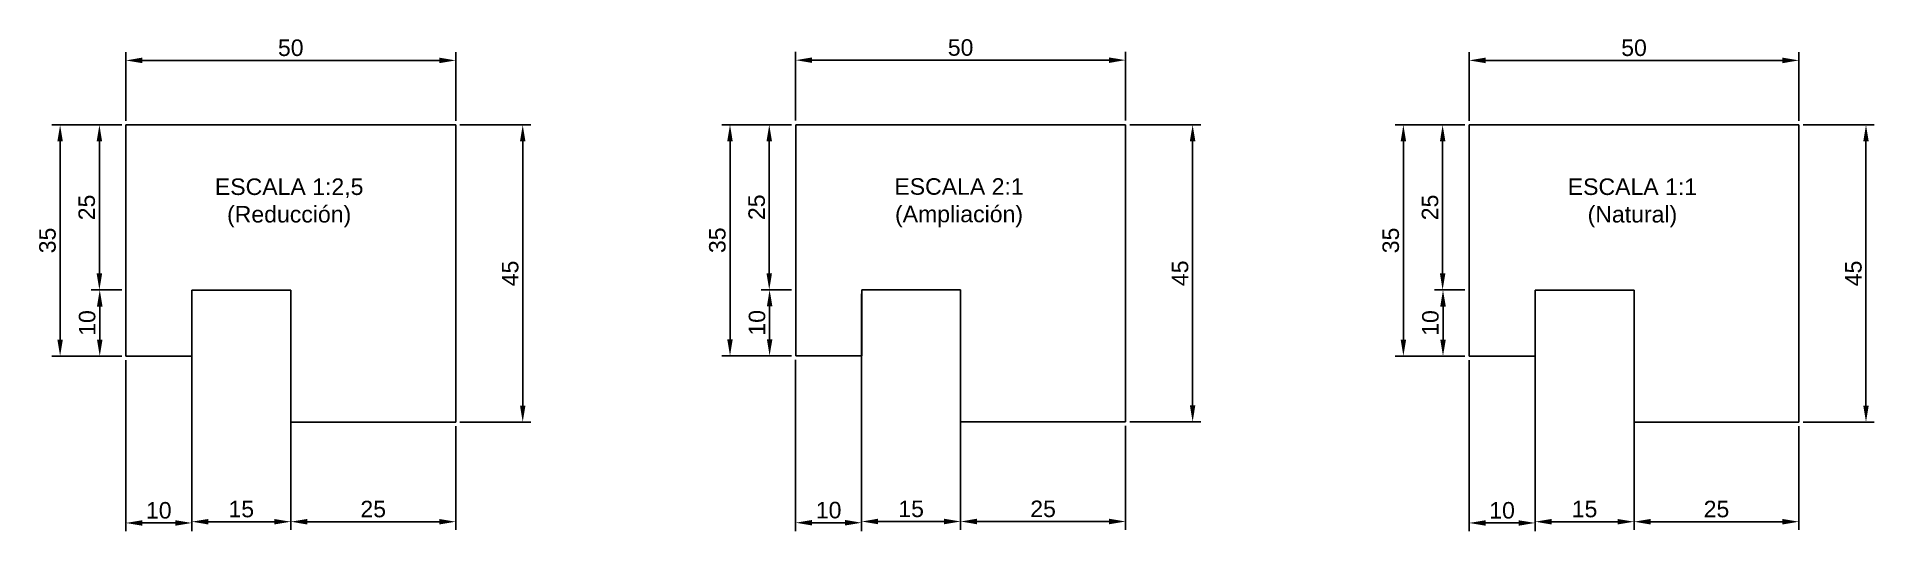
# Model space of a CAD drawing. Header units: millimetres. Extents: x 2385 to 2664, y 2389 to 2463.
import ezdxf

# ---------------------------------------------------------------- set-up
doc = ezdxf.new("R2010")
doc.units = ezdxf.units.MM
doc.layers.add('Acotaciones', color=7, linetype='Continuous', lineweight=5)
doc.styles.get("Standard").update_dxf_attribs({"font": 'arial.ttf'})
doc.dimstyles.new('ISO-25', dxfattribs={"dimtxt": 2.5, "dimasz": 2.5, "dimexe": 1.25, "dimexo": 0.625, "dimtad": 1, "dimtxsty": 'Standard', "dimcen": 2.5, "dimadec": 0, "dimazin": 0, "dimtfac": 1, "dimtmove": 0, "dimatfit": 3, "dimfxl": 1, "dimarcsym": 0})

# ---------------------------------------------------------------- blocks, each defined once
blk = doc.blocks.new('*D0')
at = {"layer": 'Acotaciones', "color": 0, "lineweight": -2, "transparency": 16777216}
for p, q in [((2500.08, 2450.75), (2500.08, 2461.15)), ((2502.58, 2459.9), (2547.58, 2459.9)), ((2550.08, 2450.75), (2550.08, 2461.15))]:
    blk.add_line(p, q, dxfattribs=at)
at = {"layer": 'Acotaciones', "color": 0, "transparency": 16777216}
for points in [[(2502.58, 2460.31), (2502.58, 2459.48), (2500.08, 2459.9)], [(2547.58, 2460.31), (2547.58, 2459.48), (2550.08, 2459.9)]]:
    blk.add_solid(points, dxfattribs=at)
at = {"layer": 'Defpoints', "color": 0, "transparency": 16777216}
for p in [(2550.08, 2459.9), (2500.08, 2450.12), (2550.08, 2450.12)]:
    blk.add_point(p, dxfattribs=at)
at = {"layer": 'Acotaciones', "color": 0, "transparency": 16777216, "insert": (2525.08, 2461.8), "char_height": 2.5, "attachment_point": 5}
blk.add_mtext('50', dxfattribs=at)
blk = doc.blocks.new('*D1')
at = {"layer": 'Acotaciones', "color": 0, "lineweight": -2, "transparency": 16777216}
for p, q in [((2499.46, 2450.12), (2488.88, 2450.12)), ((2490.13, 2447.62), (2490.13, 2417.62)), ((2499.46, 2415.12), (2488.88, 2415.12))]:
    blk.add_line(p, q, dxfattribs=at)
at = {"layer": 'Acotaciones', "color": 0, "transparency": 16777216}
for points in [[(2489.71, 2447.62), (2490.54, 2447.62), (2490.13, 2450.12)], [(2489.71, 2417.62), (2490.54, 2417.62), (2490.13, 2415.12)]]:
    blk.add_solid(points, dxfattribs=at)
at = {"layer": 'Defpoints', "color": 0, "transparency": 16777216}
for p in [(2500.08, 2450.12), (2490.13, 2415.12), (2500.08, 2415.12)]:
    blk.add_point(p, dxfattribs=at)
at = {"layer": 'Acotaciones', "color": 0, "transparency": 16777216, "insert": (2488.22, 2432.62), "char_height": 2.5, "attachment_point": 5, "rotation": 90}
blk.add_mtext('35', dxfattribs=at)
blk = doc.blocks.new('*D2')
at = {"layer": 'Acotaciones', "color": 0, "lineweight": -2, "transparency": 16777216}
for p, q in [((2500.08, 2414.5), (2500.08, 2388.59)), ((2510.08, 2414.5), (2510.08, 2388.59)), ((2502.58, 2389.84), (2507.58, 2389.84))]:
    blk.add_line(p, q, dxfattribs=at)
at = {"layer": 'Acotaciones', "color": 0, "transparency": 16777216}
for points in [[(2502.58, 2390.26), (2502.58, 2389.43), (2500.08, 2389.84)], [(2507.58, 2390.26), (2507.58, 2389.43), (2510.08, 2389.84)]]:
    blk.add_solid(points, dxfattribs=at)
at = {"layer": 'Defpoints', "color": 0, "transparency": 16777216}
for p in [(2500.08, 2415.12), (2510.08, 2415.12), (2510.08, 2389.84)]:
    blk.add_point(p, dxfattribs=at)
at = {"layer": 'Acotaciones', "color": 0, "transparency": 16777216, "insert": (2505.08, 2391.74), "char_height": 2.5, "attachment_point": 5}
blk.add_mtext('10', dxfattribs=at)
blk = doc.blocks.new('*D3')
at = {"layer": 'Acotaciones', "color": 0, "lineweight": -2, "transparency": 16777216}
for p, q in [((2510.08, 2424.5), (2510.08, 2388.78)), ((2525.08, 2424.5), (2525.08, 2388.78)), ((2512.58, 2390.03), (2522.58, 2390.03))]:
    blk.add_line(p, q, dxfattribs=at)
at = {"layer": 'Acotaciones', "color": 0, "transparency": 16777216}
for points in [[(2512.58, 2390.45), (2512.58, 2389.61), (2510.08, 2390.03)], [(2522.58, 2390.45), (2522.58, 2389.61), (2525.08, 2390.03)]]:
    blk.add_solid(points, dxfattribs=at)
at = {"layer": 'Defpoints', "color": 0, "transparency": 16777216}
for p in [(2510.08, 2425.12), (2525.08, 2425.12), (2525.08, 2390.03)]:
    blk.add_point(p, dxfattribs=at)
at = {"layer": 'Acotaciones', "color": 0, "transparency": 16777216, "insert": (2517.58, 2391.93), "char_height": 2.5, "attachment_point": 5}
blk.add_mtext('15', dxfattribs=at)
blk = doc.blocks.new('*D4')
at = {"layer": 'Acotaciones', "color": 0, "lineweight": -2, "transparency": 16777216}
for p, q in [((2525.08, 2404.5), (2525.08, 2388.78)), ((2550.08, 2404.5), (2550.08, 2388.78)), ((2527.58, 2390.03), (2547.58, 2390.03))]:
    blk.add_line(p, q, dxfattribs=at)
at = {"layer": 'Acotaciones', "color": 0, "transparency": 16777216}
for points in [[(2527.58, 2390.45), (2527.58, 2389.61), (2525.08, 2390.03)], [(2547.58, 2390.45), (2547.58, 2389.61), (2550.08, 2390.03)]]:
    blk.add_solid(points, dxfattribs=at)
at = {"layer": 'Defpoints', "color": 0, "transparency": 16777216}
for p in [(2525.08, 2405.12), (2550.08, 2405.12), (2550.08, 2390.03)]:
    blk.add_point(p, dxfattribs=at)
at = {"layer": 'Acotaciones', "color": 0, "transparency": 16777216, "insert": (2537.58, 2391.93), "char_height": 2.5, "attachment_point": 5}
blk.add_mtext('25', dxfattribs=at)
blk = doc.blocks.new('*D5')
at = {"layer": 'Acotaciones', "color": 0, "lineweight": -2, "transparency": 16777216}
for p, q in [((2550.71, 2450.12), (2561.5, 2450.12)), ((2560.25, 2407.62), (2560.25, 2447.62)), ((2550.71, 2405.12), (2561.5, 2405.12))]:
    blk.add_line(p, q, dxfattribs=at)
at = {"layer": 'Acotaciones', "color": 0, "transparency": 16777216}
for points in [[(2559.83, 2447.62), (2560.66, 2447.62), (2560.25, 2450.12)], [(2559.83, 2407.62), (2560.66, 2407.62), (2560.25, 2405.12)]]:
    blk.add_solid(points, dxfattribs=at)
at = {"layer": 'Defpoints', "color": 0, "transparency": 16777216}
for p in [(2550.08, 2450.12), (2560.25, 2450.12), (2550.08, 2405.12)]:
    blk.add_point(p, dxfattribs=at)
at = {"layer": 'Acotaciones', "color": 0, "transparency": 16777216, "insert": (2558.35, 2427.62), "char_height": 2.5, "attachment_point": 5, "rotation": 90}
blk.add_mtext('45', dxfattribs=at)
blk = doc.blocks.new('*D6')
at = {"layer": 'Acotaciones', "color": 0, "lineweight": -2, "transparency": 16777216}
for p, q in [((2499.46, 2425.12), (2494.88, 2425.12)), ((2496.13, 2422.62), (2496.13, 2417.62)), ((2499.46, 2415.12), (2494.88, 2415.12))]:
    blk.add_line(p, q, dxfattribs=at)
at = {"layer": 'Acotaciones', "color": 0, "transparency": 16777216}
for points in [[(2495.72, 2422.62), (2496.55, 2422.62), (2496.13, 2425.12)], [(2495.72, 2417.62), (2496.55, 2417.62), (2496.13, 2415.12)]]:
    blk.add_solid(points, dxfattribs=at)
at = {"layer": 'Defpoints', "color": 0, "transparency": 16777216}
for p in [(2500.08, 2425.12), (2496.13, 2415.12), (2500.08, 2415.12)]:
    blk.add_point(p, dxfattribs=at)
at = {"layer": 'Acotaciones', "color": 0, "transparency": 16777216, "insert": (2494.23, 2420.12), "char_height": 2.5, "attachment_point": 5, "rotation": 90}
blk.add_mtext('10', dxfattribs=at)
blk = doc.blocks.new('*D7')
at = {"color": 0, "lineweight": -2, "transparency": 16777216}
for p, q in [((2499.46, 2450.12), (2494.83, 2450.12)), ((2496.08, 2427.62), (2496.08, 2447.62)), ((2499.46, 2425.12), (2494.83, 2425.12))]:
    blk.add_line(p, q, dxfattribs=at)
at = {"color": 0, "transparency": 16777216}
for points in [[(2495.66, 2447.62), (2496.49, 2447.62), (2496.08, 2450.12)], [(2495.66, 2427.62), (2496.49, 2427.62), (2496.08, 2425.12)]]:
    blk.add_solid(points, dxfattribs=at)
at = {"layer": 'Defpoints', "color": 0, "transparency": 16777216}
for p in [(2496.08, 2450.12), (2500.08, 2450.12), (2500.08, 2425.12)]:
    blk.add_point(p, dxfattribs=at)
at = {"color": 0, "transparency": 16777216, "insert": (2494.18, 2437.62), "char_height": 2.5, "attachment_point": 5, "rotation": 90}
blk.add_mtext('25', dxfattribs=at)
blk = doc.blocks.new('*D19')
at = {"layer": 'Acotaciones', "color": 0, "lineweight": -2, "transparency": 16777216}
for p, q in [((2602.15, 2450.71), (2602.15, 2461.11)), ((2604.65, 2459.86), (2649.65, 2459.86)), ((2652.15, 2450.71), (2652.15, 2461.11))]:
    blk.add_line(p, q, dxfattribs=at)
at = {"layer": 'Acotaciones', "color": 0, "transparency": 16777216}
for points in [[(2604.65, 2460.28), (2604.65, 2459.44), (2602.15, 2459.86)], [(2649.65, 2460.28), (2649.65, 2459.44), (2652.15, 2459.86)]]:
    blk.add_solid(points, dxfattribs=at)
at = {"layer": 'Defpoints', "color": 0, "transparency": 16777216}
for p in [(2652.15, 2459.86), (2602.15, 2450.09), (2652.15, 2450.09)]:
    blk.add_point(p, dxfattribs=at)
at = {"layer": 'Acotaciones', "color": 0, "transparency": 16777216, "insert": (2627.15, 2461.76), "char_height": 2.5, "attachment_point": 5}
blk.add_mtext('50', dxfattribs=at)
blk = doc.blocks.new('*D20')
at = {"layer": 'Acotaciones', "color": 0, "lineweight": -2, "transparency": 16777216}
for p, q in [((2601.53, 2450.09), (2590.94, 2450.09)), ((2592.19, 2447.59), (2592.19, 2417.59)), ((2601.53, 2415.09), (2590.94, 2415.09))]:
    blk.add_line(p, q, dxfattribs=at)
at = {"layer": 'Acotaciones', "color": 0, "transparency": 16777216}
for points in [[(2591.78, 2447.59), (2592.61, 2447.59), (2592.19, 2450.09)], [(2591.78, 2417.59), (2592.61, 2417.59), (2592.19, 2415.09)]]:
    blk.add_solid(points, dxfattribs=at)
at = {"layer": 'Defpoints', "color": 0, "transparency": 16777216}
for p in [(2602.15, 2450.09), (2592.19, 2415.09), (2602.15, 2415.09)]:
    blk.add_point(p, dxfattribs=at)
at = {"layer": 'Acotaciones', "color": 0, "transparency": 16777216, "insert": (2590.29, 2432.59), "char_height": 2.5, "attachment_point": 5, "rotation": 90}
blk.add_mtext('35', dxfattribs=at)
blk = doc.blocks.new('*D21')
at = {"layer": 'Acotaciones', "color": 0, "lineweight": -2, "transparency": 16777216}
for p, q in [((2602.15, 2414.46), (2602.15, 2388.56)), ((2612.15, 2414.46), (2612.15, 2388.56)), ((2604.65, 2389.81), (2609.65, 2389.81))]:
    blk.add_line(p, q, dxfattribs=at)
at = {"layer": 'Acotaciones', "color": 0, "transparency": 16777216}
for points in [[(2604.65, 2390.22), (2604.65, 2389.39), (2602.15, 2389.81)], [(2609.65, 2390.22), (2609.65, 2389.39), (2612.15, 2389.81)]]:
    blk.add_solid(points, dxfattribs=at)
at = {"layer": 'Defpoints', "color": 0, "transparency": 16777216}
for p in [(2602.15, 2415.09), (2612.15, 2415.09), (2612.15, 2389.81)]:
    blk.add_point(p, dxfattribs=at)
at = {"layer": 'Acotaciones', "color": 0, "transparency": 16777216, "insert": (2607.15, 2391.71), "char_height": 2.5, "attachment_point": 5}
blk.add_mtext('10', dxfattribs=at)
blk = doc.blocks.new('*D22')
at = {"layer": 'Acotaciones', "color": 0, "lineweight": -2, "transparency": 16777216}
for p, q in [((2612.15, 2424.46), (2612.15, 2388.75)), ((2627.15, 2424.46), (2627.15, 2388.75)), ((2614.65, 2390), (2624.65, 2390))]:
    blk.add_line(p, q, dxfattribs=at)
at = {"layer": 'Acotaciones', "color": 0, "transparency": 16777216}
for points in [[(2614.65, 2390.41), (2614.65, 2389.58), (2612.15, 2390)], [(2624.65, 2390.41), (2624.65, 2389.58), (2627.15, 2390)]]:
    blk.add_solid(points, dxfattribs=at)
at = {"layer": 'Defpoints', "color": 0, "transparency": 16777216}
for p in [(2612.15, 2425.09), (2627.15, 2425.09), (2627.15, 2390)]:
    blk.add_point(p, dxfattribs=at)
at = {"layer": 'Acotaciones', "color": 0, "transparency": 16777216, "insert": (2619.65, 2391.9), "char_height": 2.5, "attachment_point": 5}
blk.add_mtext('15', dxfattribs=at)
blk = doc.blocks.new('*D23')
at = {"layer": 'Acotaciones', "color": 0, "lineweight": -2, "transparency": 16777216}
for p, q in [((2627.15, 2404.46), (2627.15, 2388.75)), ((2652.15, 2404.46), (2652.15, 2388.75)), ((2629.65, 2390), (2649.65, 2390))]:
    blk.add_line(p, q, dxfattribs=at)
at = {"layer": 'Acotaciones', "color": 0, "transparency": 16777216}
for points in [[(2629.65, 2390.41), (2629.65, 2389.58), (2627.15, 2390)], [(2649.65, 2390.41), (2649.65, 2389.58), (2652.15, 2390)]]:
    blk.add_solid(points, dxfattribs=at)
at = {"layer": 'Defpoints', "color": 0, "transparency": 16777216}
for p in [(2627.15, 2405.09), (2652.15, 2405.09), (2652.15, 2390)]:
    blk.add_point(p, dxfattribs=at)
at = {"layer": 'Acotaciones', "color": 0, "transparency": 16777216, "insert": (2639.65, 2391.9), "char_height": 2.5, "attachment_point": 5}
blk.add_mtext('25', dxfattribs=at)
blk = doc.blocks.new('*D16')
at = {"layer": 'Acotaciones', "color": 0, "lineweight": -2, "transparency": 16777216}
for p, q in [((2652.78, 2450.09), (2663.56, 2450.09)), ((2662.31, 2407.59), (2662.31, 2447.59)), ((2652.78, 2405.09), (2663.56, 2405.09))]:
    blk.add_line(p, q, dxfattribs=at)
at = {"layer": 'Acotaciones', "color": 0, "transparency": 16777216}
for points in [[(2661.9, 2447.59), (2662.73, 2447.59), (2662.31, 2450.09)], [(2661.9, 2407.59), (2662.73, 2407.59), (2662.31, 2405.09)]]:
    blk.add_solid(points, dxfattribs=at)
at = {"layer": 'Defpoints', "color": 0, "transparency": 16777216}
for p in [(2652.15, 2450.09), (2662.31, 2450.09), (2652.15, 2405.09)]:
    blk.add_point(p, dxfattribs=at)
at = {"layer": 'Acotaciones', "color": 0, "transparency": 16777216, "insert": (2660.42, 2427.59), "char_height": 2.5, "attachment_point": 5, "rotation": 90}
blk.add_mtext('45', dxfattribs=at)
blk = doc.blocks.new('*D17')
at = {"layer": 'Acotaciones', "color": 0, "lineweight": -2, "transparency": 16777216}
for p, q in [((2601.53, 2425.09), (2596.95, 2425.09)), ((2598.2, 2422.59), (2598.2, 2417.59)), ((2601.53, 2415.09), (2596.95, 2415.09))]:
    blk.add_line(p, q, dxfattribs=at)
at = {"layer": 'Acotaciones', "color": 0, "transparency": 16777216}
for points in [[(2597.78, 2422.59), (2598.62, 2422.59), (2598.2, 2425.09)], [(2597.78, 2417.59), (2598.62, 2417.59), (2598.2, 2415.09)]]:
    blk.add_solid(points, dxfattribs=at)
at = {"layer": 'Defpoints', "color": 0, "transparency": 16777216}
for p in [(2602.15, 2425.09), (2598.2, 2415.09), (2602.15, 2415.09)]:
    blk.add_point(p, dxfattribs=at)
at = {"layer": 'Acotaciones', "color": 0, "transparency": 16777216, "insert": (2596.3, 2420.09), "char_height": 2.5, "attachment_point": 5, "rotation": 90}
blk.add_mtext('10', dxfattribs=at)
blk = doc.blocks.new('*D18')
at = {"color": 0, "lineweight": -2, "transparency": 16777216}
for p, q in [((2601.53, 2450.09), (2596.89, 2450.09)), ((2598.14, 2427.59), (2598.14, 2447.59)), ((2601.53, 2425.09), (2596.89, 2425.09))]:
    blk.add_line(p, q, dxfattribs=at)
at = {"color": 0, "transparency": 16777216}
for points in [[(2597.73, 2447.59), (2598.56, 2447.59), (2598.14, 2450.09)], [(2597.73, 2427.59), (2598.56, 2427.59), (2598.14, 2425.09)]]:
    blk.add_solid(points, dxfattribs=at)
at = {"layer": 'Defpoints', "color": 0, "transparency": 16777216}
for p in [(2598.14, 2450.09), (2602.15, 2450.09), (2602.15, 2425.09)]:
    blk.add_point(p, dxfattribs=at)
at = {"color": 0, "transparency": 16777216, "insert": (2596.24, 2437.59), "char_height": 2.5, "attachment_point": 5, "rotation": 90}
blk.add_mtext('25', dxfattribs=at)
blk = doc.blocks.new('*D35')
at = {"layer": 'Acotaciones', "color": 0, "lineweight": -2, "transparency": 16777216}
for p, q in [((2398.55, 2450.71), (2398.55, 2461.11)), ((2401.05, 2459.86), (2446.05, 2459.86)), ((2448.55, 2450.71), (2448.55, 2461.11))]:
    blk.add_line(p, q, dxfattribs=at)
at = {"layer": 'Acotaciones', "color": 0, "transparency": 16777216}
for points in [[(2401.05, 2460.28), (2401.05, 2459.44), (2398.55, 2459.86)], [(2446.05, 2460.28), (2446.05, 2459.44), (2448.55, 2459.86)]]:
    blk.add_solid(points, dxfattribs=at)
at = {"layer": 'Defpoints', "color": 0, "transparency": 16777216}
for p in [(2448.55, 2459.86), (2398.55, 2450.09), (2448.55, 2450.09)]:
    blk.add_point(p, dxfattribs=at)
at = {"layer": 'Acotaciones', "color": 0, "transparency": 16777216, "insert": (2423.55, 2461.76), "char_height": 2.5, "attachment_point": 5}
blk.add_mtext('50', dxfattribs=at)
blk = doc.blocks.new('*D36')
at = {"layer": 'Acotaciones', "color": 0, "lineweight": -2, "transparency": 16777216}
for p, q in [((2397.93, 2450.09), (2387.34, 2450.09)), ((2388.59, 2447.59), (2388.59, 2417.59)), ((2397.93, 2415.09), (2387.34, 2415.09))]:
    blk.add_line(p, q, dxfattribs=at)
at = {"layer": 'Acotaciones', "color": 0, "transparency": 16777216}
for points in [[(2388.18, 2447.59), (2389.01, 2447.59), (2388.59, 2450.09)], [(2388.18, 2417.59), (2389.01, 2417.59), (2388.59, 2415.09)]]:
    blk.add_solid(points, dxfattribs=at)
at = {"layer": 'Defpoints', "color": 0, "transparency": 16777216}
for p in [(2398.55, 2450.09), (2388.59, 2415.09), (2398.55, 2415.09)]:
    blk.add_point(p, dxfattribs=at)
at = {"layer": 'Acotaciones', "color": 0, "transparency": 16777216, "insert": (2386.69, 2432.59), "char_height": 2.5, "attachment_point": 5, "rotation": 90}
blk.add_mtext('35', dxfattribs=at)
blk = doc.blocks.new('*D37')
at = {"layer": 'Acotaciones', "color": 0, "lineweight": -2, "transparency": 16777216}
for p, q in [((2398.55, 2414.46), (2398.55, 2388.56)), ((2408.55, 2414.46), (2408.55, 2388.56)), ((2401.05, 2389.81), (2406.05, 2389.81))]:
    blk.add_line(p, q, dxfattribs=at)
at = {"layer": 'Acotaciones', "color": 0, "transparency": 16777216}
for points in [[(2401.05, 2390.22), (2401.05, 2389.39), (2398.55, 2389.81)], [(2406.05, 2390.22), (2406.05, 2389.39), (2408.55, 2389.81)]]:
    blk.add_solid(points, dxfattribs=at)
at = {"layer": 'Defpoints', "color": 0, "transparency": 16777216}
for p in [(2398.55, 2415.09), (2408.55, 2415.09), (2408.55, 2389.81)]:
    blk.add_point(p, dxfattribs=at)
at = {"layer": 'Acotaciones', "color": 0, "transparency": 16777216, "insert": (2403.55, 2391.71), "char_height": 2.5, "attachment_point": 5}
blk.add_mtext('10', dxfattribs=at)
blk = doc.blocks.new('*D38')
at = {"layer": 'Acotaciones', "color": 0, "lineweight": -2, "transparency": 16777216}
for p, q in [((2408.55, 2424.46), (2408.55, 2388.75)), ((2423.55, 2424.46), (2423.55, 2388.75)), ((2411.05, 2390), (2421.05, 2390))]:
    blk.add_line(p, q, dxfattribs=at)
at = {"layer": 'Acotaciones', "color": 0, "transparency": 16777216}
for points in [[(2411.05, 2390.41), (2411.05, 2389.58), (2408.55, 2390)], [(2421.05, 2390.41), (2421.05, 2389.58), (2423.55, 2390)]]:
    blk.add_solid(points, dxfattribs=at)
at = {"layer": 'Defpoints', "color": 0, "transparency": 16777216}
for p in [(2408.55, 2425.09), (2423.55, 2425.09), (2423.55, 2390)]:
    blk.add_point(p, dxfattribs=at)
at = {"layer": 'Acotaciones', "color": 0, "transparency": 16777216, "insert": (2416.05, 2391.9), "char_height": 2.5, "attachment_point": 5}
blk.add_mtext('15', dxfattribs=at)
blk = doc.blocks.new('*D39')
at = {"layer": 'Acotaciones', "color": 0, "lineweight": -2, "transparency": 16777216}
for p, q in [((2423.55, 2404.46), (2423.55, 2388.75)), ((2448.55, 2404.46), (2448.55, 2388.75)), ((2426.05, 2390), (2446.05, 2390))]:
    blk.add_line(p, q, dxfattribs=at)
at = {"layer": 'Acotaciones', "color": 0, "transparency": 16777216}
for points in [[(2426.05, 2390.41), (2426.05, 2389.58), (2423.55, 2390)], [(2446.05, 2390.41), (2446.05, 2389.58), (2448.55, 2390)]]:
    blk.add_solid(points, dxfattribs=at)
at = {"layer": 'Defpoints', "color": 0, "transparency": 16777216}
for p in [(2423.55, 2405.09), (2448.55, 2405.09), (2448.55, 2390)]:
    blk.add_point(p, dxfattribs=at)
at = {"layer": 'Acotaciones', "color": 0, "transparency": 16777216, "insert": (2436.05, 2391.9), "char_height": 2.5, "attachment_point": 5}
blk.add_mtext('25', dxfattribs=at)
blk = doc.blocks.new('*D32')
at = {"layer": 'Acotaciones', "color": 0, "lineweight": -2, "transparency": 16777216}
for p, q in [((2449.18, 2450.09), (2459.96, 2450.09)), ((2458.71, 2407.59), (2458.71, 2447.59)), ((2449.18, 2405.09), (2459.96, 2405.09))]:
    blk.add_line(p, q, dxfattribs=at)
at = {"layer": 'Acotaciones', "color": 0, "transparency": 16777216}
for points in [[(2458.3, 2447.59), (2459.13, 2447.59), (2458.71, 2450.09)], [(2458.3, 2407.59), (2459.13, 2407.59), (2458.71, 2405.09)]]:
    blk.add_solid(points, dxfattribs=at)
at = {"layer": 'Defpoints', "color": 0, "transparency": 16777216}
for p in [(2448.55, 2450.09), (2458.71, 2450.09), (2448.55, 2405.09)]:
    blk.add_point(p, dxfattribs=at)
at = {"layer": 'Acotaciones', "color": 0, "transparency": 16777216, "insert": (2456.82, 2427.59), "char_height": 2.5, "attachment_point": 5, "rotation": 90}
blk.add_mtext('45', dxfattribs=at)
blk = doc.blocks.new('*D33')
at = {"layer": 'Acotaciones', "color": 0, "lineweight": -2, "transparency": 16777216}
for p, q in [((2397.93, 2425.09), (2393.35, 2425.09)), ((2394.6, 2422.59), (2394.6, 2417.59)), ((2397.93, 2415.09), (2393.35, 2415.09))]:
    blk.add_line(p, q, dxfattribs=at)
at = {"layer": 'Acotaciones', "color": 0, "transparency": 16777216}
for points in [[(2394.18, 2422.59), (2395.02, 2422.59), (2394.6, 2425.09)], [(2394.18, 2417.59), (2395.02, 2417.59), (2394.6, 2415.09)]]:
    blk.add_solid(points, dxfattribs=at)
at = {"layer": 'Defpoints', "color": 0, "transparency": 16777216}
for p in [(2398.55, 2425.09), (2394.6, 2415.09), (2398.55, 2415.09)]:
    blk.add_point(p, dxfattribs=at)
at = {"layer": 'Acotaciones', "color": 0, "transparency": 16777216, "insert": (2392.7, 2420.09), "char_height": 2.5, "attachment_point": 5, "rotation": 90}
blk.add_mtext('10', dxfattribs=at)
blk = doc.blocks.new('*D34')
at = {"color": 0, "lineweight": -2, "transparency": 16777216}
for p, q in [((2397.93, 2450.09), (2393.3, 2450.09)), ((2394.55, 2427.59), (2394.55, 2447.59)), ((2397.93, 2425.09), (2393.3, 2425.09))]:
    blk.add_line(p, q, dxfattribs=at)
at = {"color": 0, "transparency": 16777216}
for points in [[(2394.13, 2447.59), (2394.96, 2447.59), (2394.55, 2450.09)], [(2394.13, 2427.59), (2394.96, 2427.59), (2394.55, 2425.09)]]:
    blk.add_solid(points, dxfattribs=at)
at = {"layer": 'Defpoints', "color": 0, "transparency": 16777216}
for p in [(2394.55, 2450.09), (2398.55, 2450.09), (2398.55, 2425.09)]:
    blk.add_point(p, dxfattribs=at)
at = {"color": 0, "transparency": 16777216, "insert": (2392.64, 2437.59), "char_height": 2.5, "attachment_point": 5, "rotation": 90}
blk.add_mtext('25', dxfattribs=at)

msp = doc.modelspace()

# ---------------------------------------------------------------- linework, layer by layer
for p, q in [((2398.552, 2450.088), (2448.552, 2450.088)), ((2398.552, 2450.088), (2398.552, 2415.088)), ((2448.552, 2450.088), (2448.552, 2405.088)), ((2500.085, 2450.123), (2550.085, 2450.123)), ((2500.085, 2450.123), (2500.085, 2415.123)), ((2550.085, 2450.123), (2550.085, 2405.123)), ((2602.15, 2450.088), (2652.15, 2450.088)), ((2602.15, 2450.088), (2602.15, 2415.088)), ((2652.15, 2450.088), (2652.15, 2405.088)), ((2408.552, 2415.088), (2408.552, 2425.088)), ((2408.552, 2425.088), (2423.552, 2425.088)), ((2423.552, 2425.088), (2423.552, 2405.088)), ((2510.085, 2415.123), (2510.085, 2425.123)), ((2510.085, 2425.123), (2525.085, 2425.123)), ((2525.085, 2425.123), (2525.085, 2405.123)), ((2612.15, 2415.088), (2612.15, 2425.088)), ((2612.15, 2425.088), (2627.15, 2425.088)), ((2627.15, 2425.088), (2627.15, 2405.088)), ((2398.552, 2415.088), (2408.552, 2415.088)), ((2500.085, 2415.123), (2510.085, 2415.123)), ((2602.15, 2415.088), (2612.15, 2415.088)), ((2448.552, 2405.088), (2423.552, 2405.088)), ((2550.085, 2405.123), (2525.085, 2405.123)), ((2652.15, 2405.088), (2627.15, 2405.088))]:
    msp.add_line(p, q)

# ---------------------------------------------------------------- texts
at = {"char_height": 2.5, "attachment_point": 1}
for s, insert in [('\\pxqc;ESCALA 1:2,5\\P(Reducción)', (2408.808, 2441.98)), ('\\pxqc;ESCALA 2:1\\P(Ampliación)', (2510.341, 2442.015)), ('\\pxqc;ESCALA 1:1\\P(Natural)', (2612.407, 2441.98))]:
    msp.add_mtext_dynamic_manual_height_columns(s, width=29.00033, gutter_width=12.5, heights=[0], dxfattribs=dict(at, insert=insert))

# ---------------------------------------------------------------- dimensions: what is measured, and where the dimension line sits
for base, p1, p2, picture, middle in [((2394.545, 2450.088), (2398.552, 2425.088), (2398.552, 2450.088), '*D34', (2392.644, 2437.588)), ((2496.078, 2450.123), (2500.085, 2425.123), (2500.085, 2450.123), '*D7', (2494.177, 2437.623)), ((2598.144, 2450.088), (2602.15, 2425.088), (2602.15, 2450.088), '*D18', (2596.242, 2437.588))]:
    dim = msp.add_linear_dim(base=base, p1=p1, p2=p2, angle=90, dimstyle='ISO-25')
    dim.commit()
    dim.dimension.update_dxf_attribs({"geometry": picture, "text_midpoint": middle})
at = {"layer": 'Acotaciones'}
for base, p1, p2, picture, middle in [((2448.552, 2459.861), (2398.552, 2450.088), (2448.552, 2450.088), '*D35', (2423.552, 2461.763)), ((2550.085, 2459.896), (2500.085, 2450.123), (2550.085, 2450.123), '*D0', (2525.085, 2461.798)), ((2652.15, 2459.861), (2602.15, 2450.088), (2652.15, 2450.088), '*D19', (2627.15, 2461.763)), ((2423.552, 2389.996), (2408.552, 2425.088), (2423.552, 2425.088), '*D38', (2416.052, 2391.898)), ((2525.085, 2390.031), (2510.085, 2425.123), (2525.085, 2425.123), '*D3', (2517.585, 2391.933)), ((2627.15, 2389.996), (2612.15, 2425.088), (2627.15, 2425.088), '*D22', (2619.65, 2391.898)), ((2408.552, 2389.808), (2398.552, 2415.088), (2408.552, 2415.088), '*D37', (2403.552, 2391.709)), ((2510.085, 2389.843), (2500.085, 2415.123), (2510.085, 2415.123), '*D2', (2505.085, 2391.744)), ((2612.15, 2389.808), (2602.15, 2415.088), (2612.15, 2415.088), '*D21', (2607.15, 2391.709)), ((2448.552, 2389.996), (2423.552, 2405.088), (2448.552, 2405.088), '*D39', (2436.052, 2391.898)), ((2550.085, 2390.031), (2525.085, 2405.123), (2550.085, 2405.123), '*D4', (2537.585, 2391.933)), ((2652.15, 2389.996), (2627.15, 2405.088), (2652.15, 2405.088), '*D23', (2639.65, 2391.898))]:
    dim = msp.add_linear_dim(base=base, p1=p1, p2=p2, dimstyle='ISO-25', dxfattribs=at)
    dim.commit()
    dim.dimension.update_dxf_attribs({"geometry": picture, "text_midpoint": middle})
for base, p1, p2, picture, middle in [((2388.594, 2415.088), (2398.552, 2450.088), (2398.552, 2415.088), '*D36', (2386.692, 2432.588)), ((2458.714, 2450.088), (2448.552, 2405.088), (2448.552, 2450.088), '*D32', (2456.818, 2427.588)), ((2490.127, 2415.123), (2500.085, 2450.123), (2500.085, 2415.123), '*D1', (2488.225, 2432.623)), ((2560.247, 2450.123), (2550.085, 2405.123), (2550.085, 2450.123), '*D5', (2558.351, 2427.623)), ((2592.193, 2415.088), (2602.15, 2450.088), (2602.15, 2415.088), '*D20', (2590.291, 2432.588)), ((2662.312, 2450.088), (2652.15, 2405.088), (2652.15, 2450.088), '*D16', (2660.416, 2427.588)), ((2394.601, 2415.088), (2398.552, 2425.088), (2398.552, 2415.088), '*D33', (2392.7, 2420.088)), ((2496.134, 2415.123), (2500.085, 2425.123), (2500.085, 2415.123), '*D6', (2494.233, 2420.123)), ((2598.2, 2415.088), (2602.15, 2425.088), (2602.15, 2415.088), '*D17', (2596.298, 2420.088))]:
    dim = msp.add_linear_dim(base=base, p1=p1, p2=p2, angle=90, dimstyle='ISO-25', dxfattribs=at)
    dim.commit()
    dim.dimension.update_dxf_attribs({"geometry": picture, "text_midpoint": middle})

doc.saveas('drawing.dxf')
